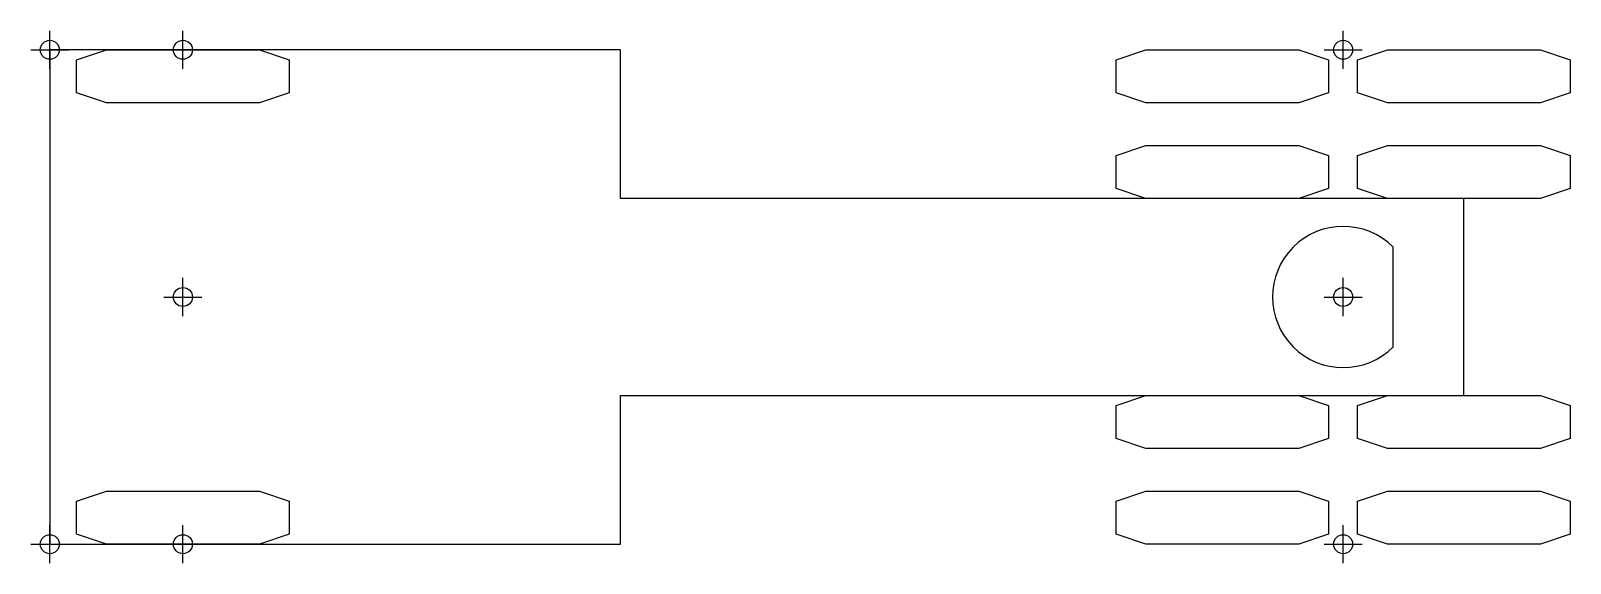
# Model space of a CAD drawing. Header units: metres. Extents: x 0 to 309, y -1 to 229.
# Drawn here: x -0.1 to 7.99, y -1.4 to 1.4 of the extents above.
import ezdxf

# ---------------------------------------------------------------- set-up
doc = ezdxf.new("R2010")
doc.units = ezdxf.units.M
doc.header["$PDMODE"] = 34
doc.header["$PDSIZE"] = 0.1
doc.layers.get('0').update_dxf_attribs({"linetype": 'CONTINUOUS'})

# ---------------------------------------------------------------- blocks, each defined once
blk = doc.blocks.new('WheelRightM1')
at = {"color": 7, "linetype": 'Continuous', "ltscale": 1.524, "flags": 128}
blk.add_lwpolyline([(-0.5588, 0.0525), (-0.5588, 0.2269), (-0.4023, 0.2794), (0.4023, 0.2794), (0.5588, 0.2269), (0.5588, 0.0525), (0.4023, 0), (-0.4023, 0)], close=True, dxfattribs=at)
blk = doc.blocks.new('WheelLeftM1')
at = {"color": 7, "linetype": 'Continuous', "ltscale": 1.524, "flags": 128}
blk.add_lwpolyline([(-0.5588, -0.2269), (-0.5588, -0.0525), (-0.4023, 0), (0.4023, 0), (0.5588, -0.0525), (0.5588, -0.2269), (0.4023, -0.2794), (-0.4023, -0.2794)], close=True, dxfattribs=at)

msp = doc.modelspace()

# ---------------------------------------------------------------- linework, layer by layer
at = {"color": 7, "linetype": 'Continuous', "ltscale": 1.524}
msp.add_line((7.0626, -0.2626), (7.0626, 0.2626), dxfattribs=at)
msp.add_lwpolyline([(0, -1.3), (3, -1.3), (3, -0.5177), (7.435, -0.5177), (7.435, 0.5177), (3, 0.5177), (3, 1.3), (0, 1.3), (0, -1.3), (0, -1.3)], close=True, dxfattribs=at)
at = {"color": 7, "linetype": 'Continuous', "ltscale": 1.524, "flags": 128}
for points in [[(5.6062, 1.0731), (5.6062, 1.2475), (5.7627, 1.3), (6.5673, 1.3), (6.7238, 1.2475), (6.7238, 1.0731), (6.5673, 1.0206), (5.7627, 1.0206)], [(6.8762, 1.0731), (6.8762, 1.2475), (7.0327, 1.3), (7.8373, 1.3), (7.9938, 1.2475), (7.9938, 1.0731), (7.8373, 1.0206), (7.0327, 1.0206)], [(5.6062, 0.5702), (5.6062, 0.7446), (5.7627, 0.7971), (6.5673, 0.7971), (6.7238, 0.7446), (6.7238, 0.5702), (6.5673, 0.5177), (5.7627, 0.5177)], [(6.8762, 0.5702), (6.8762, 0.7446), (7.0327, 0.7971), (7.8373, 0.7971), (7.9938, 0.7446), (7.9938, 0.5702), (7.8373, 0.5177), (7.0327, 0.5177)], [(5.6062, -0.7446), (5.6062, -0.5702), (5.7627, -0.5177), (6.5673, -0.5177), (6.7238, -0.5702), (6.7238, -0.7446), (6.5673, -0.7971), (5.7627, -0.7971)], [(6.8762, -0.7446), (6.8762, -0.5702), (7.0327, -0.5177), (7.8373, -0.5177), (7.9938, -0.5702), (7.9938, -0.7446), (7.8373, -0.7971), (7.0327, -0.7971)], [(5.6062, -1.2475), (5.6062, -1.0731), (5.7627, -1.0206), (6.5673, -1.0206), (6.7238, -1.0731), (6.7238, -1.2475), (6.5673, -1.3), (5.7627, -1.3)], [(6.8762, -1.2475), (6.8762, -1.0731), (7.0327, -1.0206), (7.8373, -1.0206), (7.9938, -1.0731), (7.9938, -1.2475), (7.8373, -1.3), (7.0327, -1.3)]]:
    msp.add_lwpolyline(points, close=True, dxfattribs=at)
at = {"color": 7, "linetype": 'Continuous', "ltscale": 1.524}
msp.add_arc((6.8, 0), 0.3714, 45, 315, dxfattribs=at)
for p in [(0, 1.3), (0.7, 1.3), (6.8, 1.3), (0.7, 0), (6.8, 0), (0, -1.3), (0.7, -1.3), (6.8, -1.3)]:
    msp.add_point(p)

# ---------------------------------------------------------------- block references
for name, p in [('WheelLeftM1', (0.7, 1.3)), ('WheelRightM1', (0.7, -1.3))]:
    msp.add_blockref(name, p)

doc.saveas('drawing.dxf')
